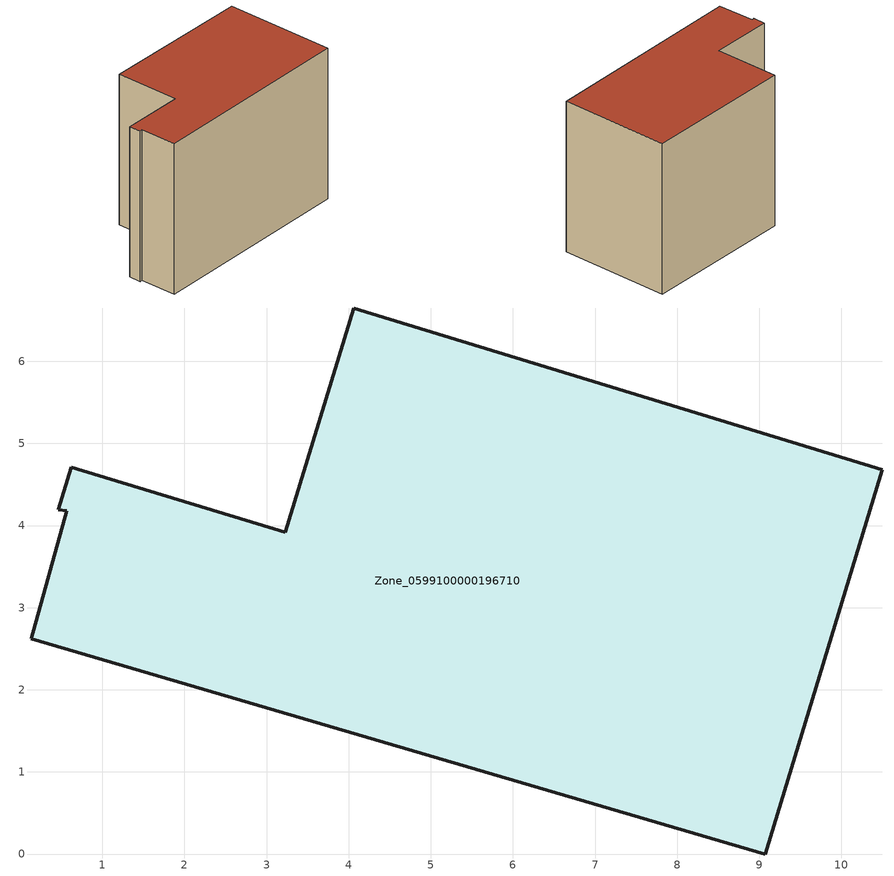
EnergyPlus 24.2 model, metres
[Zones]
Zone_0599100000196710
 floor ground (C_G): 10.5,4.68 9.07,0 0.13,2.62 0.57,4.18 0.46,4.2 0.62,4.71 3.23,3.92 4.06,6.65 z0
 wall outside (C_F): 3.23,3.92 0.62,4.71 0.46,4.2 0.57,4.18 0.13,2.62 9.07,0 10.5,4.68 4.06,6.65 3.23,3.92 z0:6.83
 roof outside (C_R): 0.13,2.62 9.07,0 10.5,4.68 4.06,6.65 3.23,3.92 0.62,4.71 0.46,4.2 0.57,4.18 z6.83
[BUILDING]
Pand.0599100000196710: North Axis=0; Terrain=City; Loads Convergence Tolerance Value=0.04; Temperature Convergence Tolerance Value=0.4; Solar Distribution=FullExterior; Maximum Number of Warmup Days=25; Minimum Number of Warmup Days=1
[Site:Location]
Rotterdam.The.Hague.AP_ZH_NLD Design_Conditions: Latitude=51.96; Longitude=4.45; Time Zone=1; Elevation=-4.5
[SITE:GROUNDTEMPERATURE:BUILDINGSURFACE]
18, 18, 18, 18, 18, 18, 18, 18, 18, 18, 18, 18
[MATERIAL] Thermal Absorptance=0.9; Solar Absorptance=0.7; Visible Absorptance=0.7
Name | Roughness | Thickness | Conductivity | Density | Specific Heat
G.TC.1946 | MediumSmooth | 0.15 | 1 | 540 | 1210
F.TC.1946 | Rough | 0.3 | 0.857143 | 1920 | 840
R.TC.1946 | MediumRough | 0.2 | 0.909091 | 1500 | 1000
[CONSTRUCTION]
C_G: G.TC.1946
C_F: F.TC.1946
C_R: R.TC.1946
[ZONE]
Zone_0599100000196710: Type=1; Multiplier=1; Ceiling Height=Autocalculate; Volume=Autocalculate; Floor Area=autocalculate; Part of Total Floor Area=Yes
[ZONEINFILTRATION:DESIGNFLOWRATE]
Infil_Zone_0599100000196710: Zone or ZoneList or Space or SpaceList=Zone_0599100000196710; Schedule=AlwaysOn; Design Flow Rate Calculation Method=Flow/Area; Flow Rate per Floor Area=0.003; Constant Term Coefficient=1; Temperature Term Coefficient=0; Velocity Term Coefficient=0; Velocity Squared Term Coefficient=0
[HVACTEMPLATE:ZONE:IDEALLOADSAIRSYSTEM]
Zone_0599100000196710: Maximum Heating Supply Air Temperature=50; Minimum Cooling Supply Air Temperature=13; Maximum Heating Supply Air Humidity Ratio=0.0156; Minimum Cooling Supply Air Humidity Ratio=0.0077; Heating Limit=NoLimit; Cooling Limit=NoLimit; Dehumidification Control Type=ConstantSensibleHeatRatio; Cooling Sensible Heat Ratio=0.7; Dehumidification Setpoint=60; Humidification Control Type=None; Humidification Setpoint=30; Outdoor Air Method=None; Outdoor Air Flow Rate per Person=0.00944; Outdoor Air Flow Rate per Zone Floor Area=0; Outdoor Air Flow Rate per Zone=0; Demand Controlled Ventilation Type=None; Outdoor Air Economizer Type=NoEconomizer; Heat Recovery Type=None; Sensible Heat Recovery Effectiveness=0.7; Latent Heat Recovery Effectiveness=0.65
[ZONECONTROL:THERMOSTAT]
ThermostatControl_Zone_0599100000196710: Zone or ZoneList=Zone_0599100000196710; Control Type Schedule=DualSetpointControlType; Control 1=Thermostat_Zone_0599100000196710; Temperature Difference Between Cutout And Setpoint=0
[THERMOSTATSETPOINT:DUALSETPOINT]
Thermostat_Zone_0599100000196710: Heating Setpoint Temperature Schedule=HeatingSetpoint_Zone_0599100000196710; Cooling Setpoint Temperature Schedule=CoolingSetpoint_Zone_0599100000196710
[SCHEDULE:COMPACT]
HeatingSetpoint_Zone_0599100000196710: Through: 12/31, For: AllDays, Until: 24:00, 21
CoolingSetpoint_Zone_0599100000196710: Through: 12/31, For: AllDays, Until: 24:00, 24
DualSetpointControlType: Through: 12/31, For: AllDays, Until: 24:00, 4
AlwaysOn: Through: 12/31, For: AllDays, Until: 24:00, 1
